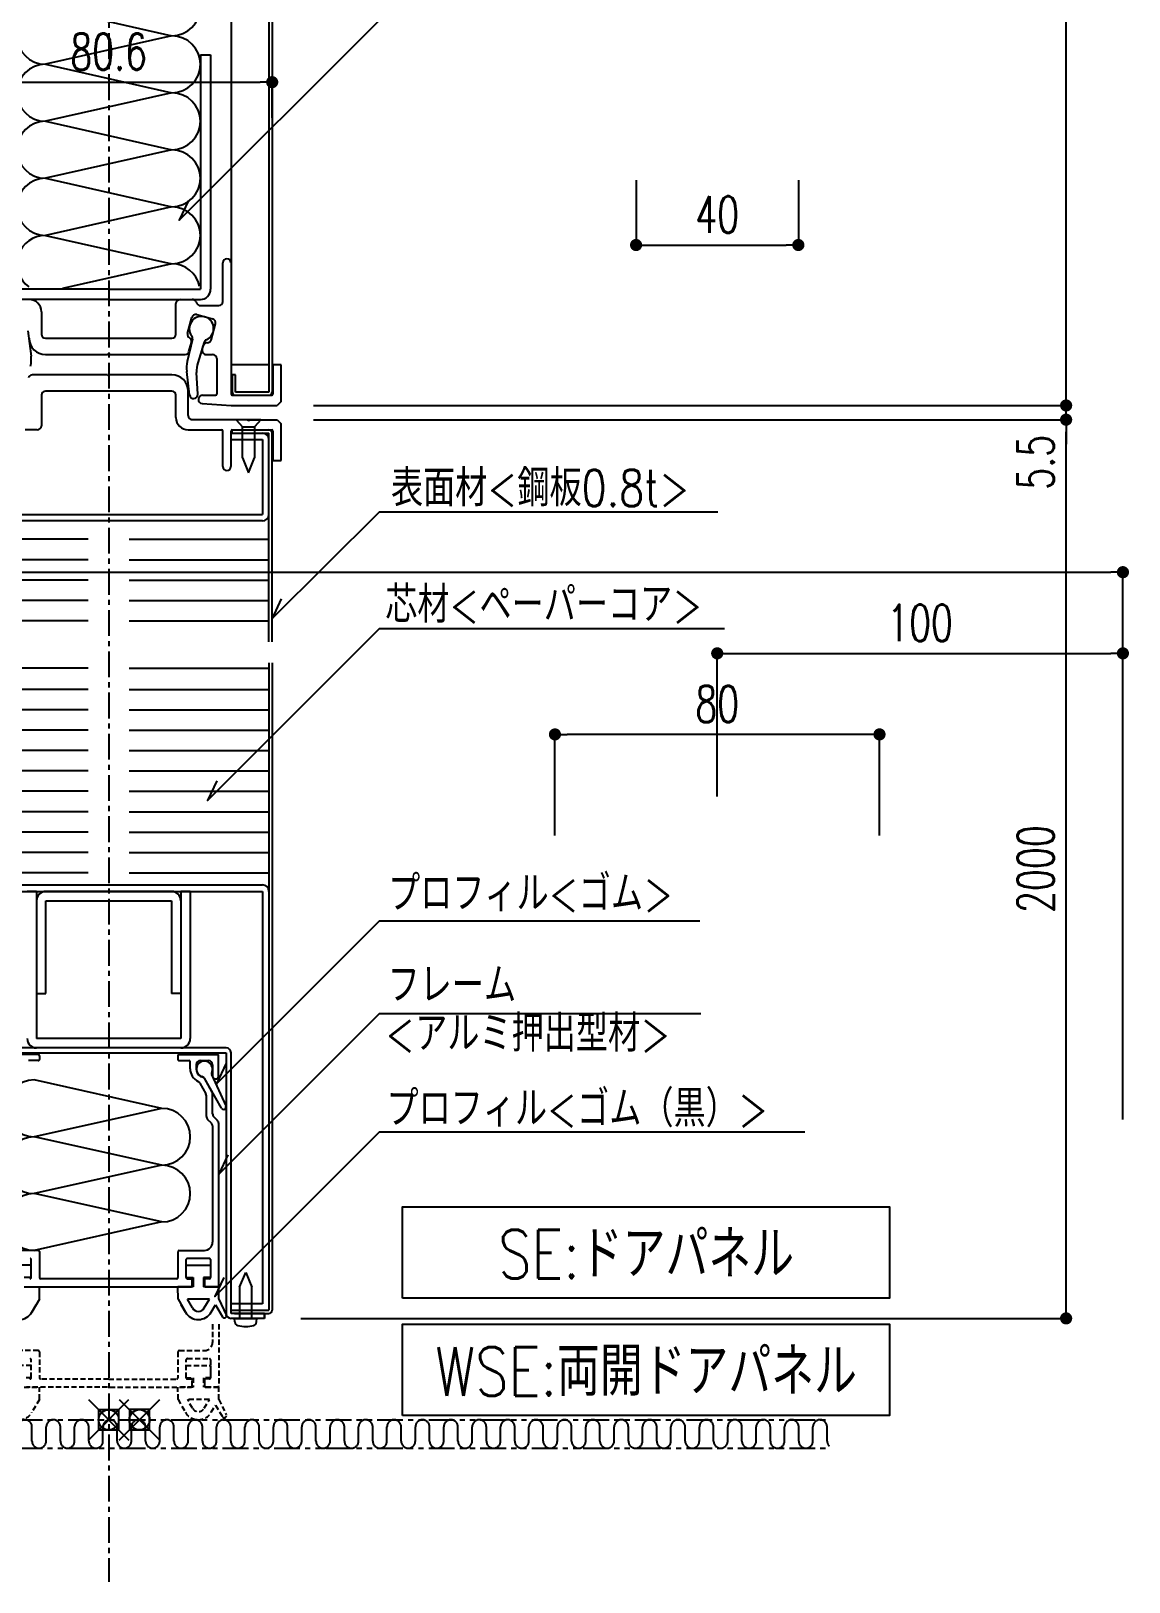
# Model space of a CAD drawing. Extents: x -275225 to 47266, y -41063 to 95295.
# Drawn here: x -214458.8 to -214188.1, y -15205.5 to -14823.3 of the extents above; entities that cross this region are included whole.
import ezdxf
from ezdxf.enums import TextEntityAlignment as Align

# ---------------------------------------------------------------- set-up
doc = ezdxf.new("R2010")
doc.units = 0
doc.header["$LTSCALE"] = 0.2
doc.header["$PDMODE"] = 99
doc.header["$PDSIZE"] = 5
for name, pattern in [('CENTER', [50.8, 31.75, -6.35, 6.35, -6.35]), ('HIDDEN', [9.525, 6.35, -3.175]), ('PHANTOM', [63.5, 31.75, -6.35, 6.35, -6.35, 6.35, -6.35])]:
    doc.linetypes.add(name, pattern=pattern)
for name, color, linetype in [('_P18_製品', 4, 'Continuous'), ('_別途', 6, 'PHANTOM'), ('_基準', 1, 'CENTER'), ('_文字', 3, 'Continuous'), ('_製品', 4, 'Continuous'), ('_製品寸法', 9, 'Continuous')]:
    doc.layers.add(name, color=color, linetype=linetype)
doc.layers.add('_ポイント', color=1, linetype='Continuous', plot=False)
doc.styles.add('OKAMURA', font='SIMPLEX.shx', dxfattribs={"width": 0.7, "bigfont": 'BIGFONT.shx'})
doc.dimstyles.new('OKAMURA-003', dxfattribs={"dimscale": 3, "dimtxt": 3, "dimasz": 1, "dimexe": 0, "dimexo": 3, "dimgap": 1, "dimtad": 1, "dimdec": 3, "dimdsep": 46, "dimtxsty": 'OKAMURA', "dimblk1": 'DOT', "dimblk2": 'DOT', "dimsah": 1, "dimcen": 0, "dimclrd": 9, "dimclre": 9, "dimclrt": 3, "dimadec": 0, "dimazin": 0, "dimtfac": 1, "dimtdec": 3, "dimtix": 1, "dimtmove": 2, "dimatfit": 3, "dimldrblk": 'NONE', "dimfxl": 0, "dimtolj": 1, "dimarcsym": 0})

# ---------------------------------------------------------------- blocks, each defined once
blk = doc.blocks.new('_DOT')
at = {"color": 0, "linetype": 'ByBlock'}
blk.add_line((-0.5, 0), (-1, 0), dxfattribs=at)
at = {"color": 0, "linetype": 'ByBlock', "const_width": 0.5}
blk.add_lwpolyline([(-0.25, 0, 1), (0.25, 0, 1)], format="xyb", close=True, dxfattribs=at)
blk = doc.blocks.new('*D2277')
at = {"layer": '_製品寸法', "color": 9, "lineweight": -2, "transparency": 16777216}
for p, q in [((-31.12, 540), (-100, 540)), ((-100, 518), (-100, 537)), ((-47.39, 515), (-100, 515)), ((-550, 82.01), (-550, 208.91)), ((-547, 208.91), (247, 208.91)), ((250, 74), (250, 208.91))]:
    blk.add_line(p, q, dxfattribs=at)
at = {"layer": 'Defpoints', "color": 0, "transparency": 16777216}
for p in [(-100, 540), (-22.12, 540), (-38.39, 515), (250, 208.91), (-550, 73.01), (250, 65)]:
    blk.add_point(p, dxfattribs=at)
at = {"layer": '_製品寸法', "color": 9, "lineweight": -2, "transparency": 16777216, "xscale": 3, "yscale": 3, "zscale": 3}
for p, rotation in [((-100, 540), 90), ((-100, 515), 270), ((-550, 208.91), 180)]:
    blk.add_blockref('_DOT', p, dxfattribs=dict(at, rotation=rotation))
blk.add_blockref('_DOT', (250, 208.91), dxfattribs=at)
at = {"layer": '_製品寸法', "color": 3, "transparency": 16777216, "insert": (-107.5, 527.5), "char_height": 9, "attachment_point": 5, "rotation": 90, "style": 'OKAMURA'}
blk.add_mtext('\\A1;25', dxfattribs=at)
at = {"layer": '_製品寸法', "color": 3, "transparency": 16777216, "insert": (-150, 216.41), "char_height": 9, "attachment_point": 5, "style": 'OKAMURA'}
blk.add_mtext('\\A1;900 or 1200  カット', dxfattribs=at)
blk = doc.blocks.new('_None')
blk = doc.blocks.new('*D2284')
at = {"layer": '_製品寸法', "color": 9, "lineweight": -2, "transparency": 16777216}
for p, q in [((-40.3, 338.49), (-40.3, 329.69)), ((-37.3, 329.69), (37.3, 329.69)), ((40.3, 320.89), (40.3, 329.69)), ((110, 144), (110, 168.93)), ((187, 168.93), (113, 168.93)), ((190, 144), (190, 168.93))]:
    blk.add_line(p, q, dxfattribs=at)
at = {"layer": 'Defpoints', "color": 0, "transparency": 16777216}
for p in [(-40.3, 329.49), (40.3, 329.89), (40.3, 329.69), (110, 168.93), (110, 135), (190, 135)]:
    blk.add_point(p, dxfattribs=at)
at = {"layer": '_製品寸法', "color": 9, "lineweight": -2, "transparency": 16777216, "xscale": 3, "yscale": 3, "zscale": 3, "rotation": 180}
for p in [(-40.3, 329.69), (110, 168.93)]:
    blk.add_blockref('_DOT', p, dxfattribs=at)
at = {"layer": '_製品寸法', "color": 9, "lineweight": -2, "transparency": 16777216, "xscale": 3, "yscale": 3, "zscale": 3}
for p in [(40.3, 329.69), (190, 168.93)]:
    blk.add_blockref('_DOT', p, dxfattribs=at)
at = {"layer": '_製品寸法', "color": 3, "transparency": 16777216, "char_height": 9, "attachment_point": 5, "style": 'OKAMURA'}
for s, insert in [('\\A1;80.6', (0, 337.19)), ('\\A1;80', (150, 176.43))]:
    blk.add_mtext(s, dxfattribs=dict(at, insert=insert))
blk = doc.blocks.new('*D2285')
at = {"layer": '_製品寸法', "color": 9, "lineweight": -2, "transparency": 16777216}
for p, q in [((-401, 457), (-376.38, 457)), ((-376.38, 430), (-376.38, 454)), ((-396, 427), (-376.38, 427)), ((236, 253), (236, 256)), ((50.5, 250), (236, 250)), ((236, 246.5), (236, 250)), ((50.5, 246.5), (236, 246.5)), ((236, 243.5), (236, 240.5))]:
    blk.add_line(p, q, dxfattribs=at)
at = {"layer": 'Defpoints', "color": 0, "transparency": 16777216}
for p in [(-410, 457), (-376.38, 457), (-405, 427), (41.5, 250), (236, 250), (41.5, 246.5)]:
    blk.add_point(p, dxfattribs=at)
at = {"layer": '_製品寸法', "color": 9, "lineweight": -2, "transparency": 16777216, "xscale": 3, "yscale": 3, "zscale": 3}
for p, rotation in [((-376.38, 457), 90), ((-376.38, 427), 270), ((236, 250), 270), ((236, 246.5), 90)]:
    blk.add_blockref('_DOT', p, dxfattribs=dict(at, rotation=rotation))
at = {"layer": '_製品寸法', "color": 3, "transparency": 16777216, "char_height": 9, "attachment_point": 5, "rotation": 90, "style": 'OKAMURA'}
for s, insert in [('\\A1;30', (-383.88, 442)), ('\\A1;5.5', (228.5, 236.01))]:
    blk.add_mtext(s, dxfattribs=dict(at, insert=insert))
blk = doc.blocks.new('*D2286')
at = {"layer": '_製品寸法', "color": 9, "lineweight": -2, "transparency": 16777216}
for p, q in [((130, 305.5), (130, 289.55)), ((170, 305.5), (170, 289.55)), ((133, 289.55), (167, 289.55)), ((50.5, 246.5), (236, 246.5)), ((236, 27.99), (236, 243.5)), ((47.39, 24.99), (236, 24.99))]:
    blk.add_line(p, q, dxfattribs=at)
at = {"layer": 'Defpoints', "color": 0, "transparency": 16777216}
for p in [(130, 314.5), (170, 314.5), (170, 289.55), (41.5, 246.5), (236, 246.5), (38.39, 24.99)]:
    blk.add_point(p, dxfattribs=at)
at = {"layer": '_製品寸法', "color": 9, "lineweight": -2, "transparency": 16777216, "xscale": 3, "yscale": 3, "zscale": 3}
for p, rotation in [((130, 289.55), 180), ((236, 246.5), 90), ((236, 24.99), 270)]:
    blk.add_blockref('_DOT', p, dxfattribs=dict(at, rotation=rotation))
blk.add_blockref('_DOT', (170, 289.55), dxfattribs=at)
at = {"layer": '_製品寸法', "color": 3, "transparency": 16777216, "insert": (150, 297.05), "char_height": 9, "attachment_point": 5, "style": 'OKAMURA'}
blk.add_mtext('\\A1;40', dxfattribs=at)
at = {"layer": '_製品寸法', "color": 3, "transparency": 16777216, "insert": (228.5, 135.74), "char_height": 9, "attachment_point": 5, "rotation": 90, "style": 'OKAMURA'}
blk.add_mtext('\\A1;2000', dxfattribs=at)
blk = doc.blocks.new('P18SEパネル')
at = {"color": 6, "linetype": 'ByBlock'}
for p, q in [((13.12, 76.73), (-18.38, 83.73)), ((13.12, 76.73), (-18.38, 69.73)), ((13.12, 62.73), (-18.38, 69.73)), ((13.12, 62.73), (-18.38, 55.73)), ((13.12, 48.73), (-18.38, 55.73)), ((13.12, 48.73), (-18.38, 41.73))]:
    blk.add_line(p, q, dxfattribs=at)
for centre, start, end in [((-18.38, 76.73), 90, 270), ((13.12, 69.73), 270, 90), ((-18.38, 62.73), 90, 270), ((13.12, 55.73), 270, 90), ((-18.38, 48.73), 90, 270)]:
    blk.add_arc(centre, 7, start, end, dxfattribs=at)
at = {"layer": '_P18_製品', "color": 6}
for p, q in [((-15.57, 348.13), (15.56, 341.1)), ((15.56, 341.1), (-15.57, 334.07)), ((-15.57, 334.07), (15.56, 327.05)), ((15.56, 327.05), (-15.57, 320.02)), ((-15.57, 320.02), (15.56, 312.99)), ((15.56, 312.99), (-15.57, 305.96)), ((-15.57, 305.96), (15.56, 298.94)), ((15.56, 298.94), (-15.57, 291.91)), ((-15.57, 291.91), (15.56, 284.88)), ((15.56, 284.88), (-11.38, 278.8)), ((31.45, 246.47), (32.96, 244.72)), ((32.96, 237.05), (32.96, 244.72)), ((32.96, 244.72), (35.98, 244.72)), ((37.48, 246.47), (35.98, 244.72)), ((35.98, 244.72), (35.98, 237.05)), ((32.96, 237.05), (34.47, 233.41)), ((34.47, 233.41), (35.98, 237.05)), ((-5.03, 216.99), (-39.5, 216.99)), ((5.02, 216.99), (39.49, 216.99)), ((-5.03, 211.97), (-39.5, 211.97)), ((5.02, 211.97), (39.49, 211.97)), ((-5.03, 206.94), (-39.5, 206.94)), ((5.02, 206.94), (39.49, 206.94)), ((-5.03, 201.92), (-39.5, 201.92)), ((5.02, 201.92), (39.49, 201.92)), ((-5.03, 196.89), (-39.5, 196.89)), ((5.02, 196.89), (39.49, 196.89)), ((-5.03, 185.2), (-39.5, 185.2)), ((5.02, 185.2), (39.49, 185.2)), ((-5.03, 180), (-39.5, 180)), ((5.02, 180), (39.49, 180)), ((-5.03, 174.98), (-39.5, 174.98)), ((5.02, 174.98), (39.49, 174.98)), ((-5.03, 169.95), (-39.5, 169.95)), ((5.02, 169.95), (39.49, 169.95)), ((-5.03, 164.93), (-39.5, 164.93)), ((5.02, 164.93), (39.49, 164.93)), ((-5.03, 159.9), (-39.5, 159.9)), ((5.02, 159.9), (39.49, 159.9)), ((-5.03, 154.88), (-39.5, 154.88)), ((5.02, 154.88), (39.49, 154.88)), ((-5.03, 149.85), (-39.5, 149.85)), ((5.02, 149.85), (39.49, 149.85)), ((-5.03, 144.83), (-39.5, 144.83)), ((5.02, 144.83), (39.49, 144.83)), ((-5.03, 139.8), (-39.5, 139.8)), ((5.02, 139.8), (39.49, 139.8)), ((-5.03, 134.78), (-39.5, 134.78)), ((5.02, 134.78), (39.49, 134.78)), ((32.26, 32.64), (33.77, 36.28)), ((33.77, 36.28), (35.27, 32.64)), ((32.26, 32.64), (32.26, 24.97)), ((35.27, 24.97), (35.27, 32.64)), ((31.08, 24.12), (31, 24.97)), ((36.45, 24.12), (36.53, 24.97))]:
    blk.add_line(p, q, dxfattribs=at)
at = {"layer": '_P18_製品'}
for p, q in [((30.15, 348.13), (30.15, 260.03)), ((39.49, 348.13), (39.49, 253.29)), ((40.3, 348.13), (40.3, 253.29)), ((22.59, 336.4), (25.12, 336.4)), ((22.59, 336.4), (22.59, 278.63)), ((25.12, 336.4), (25.12, 278.63)), ((28.14, 275.6), (28.14, 285.15)), ((30.15, 285.15), (30.15, 252.79)), ((0, 278.63), (-22.6, 278.63)), ((0, 276.1), (-22.6, 276.1)), ((0, 278.63), (22.59, 278.63)), ((0, 276.1), (22.59, 276.1)), ((17.58, 276.1), (20.6, 276.1)), ((21.49, 275.57), (21.72, 275.13)), ((-16.58, 273.09), (-16.58, 267.56)), ((16.58, 267.56), (16.58, 275.1)), ((19.43, 267.75), (20.48, 271.66)), ((21.71, 272.37), (25.59, 271.33)), ((22.61, 274.6), (27.13, 274.6)), ((-19.89, 268.36), (-19.13, 262.13)), ((25.22, 266.07), (26.3, 270.1)), ((-15.58, 266.56), (15.57, 266.56)), ((20.62, 266.31), (19.35, 260.83)), ((19.79, 263.28), (20.38, 265.48)), ((23.51, 265.54), (21.96, 260.49)), ((23.05, 263.8), (23.33, 264.82)), ((-15.58, 262.54), (-0.3, 262.54)), ((-0.3, 262.54), (0, 262.84)), ((0.3, 262.54), (0, 262.84)), ((0.3, 262.54), (18.82, 262.54)), ((24.02, 262.54), (25.62, 262.54)), ((26.63, 261.53), (26.63, 252.79)), ((39.49, 260.03), (30.15, 260.03)), ((42.51, 260.02), (40.5, 260.02)), ((40.5, 260.02), (40.5, 252.79)), ((42.51, 250.98), (42.51, 260.02)), ((-0.3, 257.53), (-18.83, 257.53)), ((-0.3, 257.53), (0, 257.23)), ((0.3, 257.53), (0, 257.23)), ((15.57, 257.53), (0.3, 257.53)), ((19.94, 252.57), (19.23, 258.39)), ((21.94, 252.74), (21.66, 258.07)), ((31.25, 257.51), (30.45, 257.51)), ((30.45, 257.51), (30.45, 253.29)), ((31.25, 253.29), (31.25, 257.51)), ((-16.58, 252.5), (-16.58, 244.97)), ((15.57, 253.51), (-15.58, 253.51)), ((16.58, 246.98), (16.58, 252.5)), ((19.59, 247.48), (19.59, 253.51)), ((23.11, 252.49), (26.33, 252.49)), ((30.45, 252.49), (40.2, 252.49)), ((30.45, 252.49), (39.49, 252.49)), ((39.49, 253.29), (31.25, 253.29)), ((31.25, 252.49), (39.49, 252.49)), ((23.04, 250.47), (30.15, 249.97)), ((30.15, 249.97), (41.5, 249.97)), ((42.51, 250.98), (41.5, 249.97)), ((34.17, 246.47), (20.6, 246.47)), ((37.48, 246.47), (31.45, 246.47)), ((34.17, 246.47), (34.47, 246.17)), ((34.77, 246.47), (34.47, 246.17)), ((34.77, 246.47), (41.5, 246.47)), ((41.5, 246.47), (42.51, 245.47)), ((42.51, 236.42), (42.51, 245.47)), ((-17.59, 243.96), (-20.6, 243.96)), ((19.59, 243.96), (27.83, 243.96)), ((28.14, 234.92), (28.14, 243.66)), ((30.15, 234.92), (30.15, 243.66)), ((30.15, 243.16), (37.89, 243.16)), ((30.15, 241.55), (37.89, 241.55)), ((30.45, 243.96), (40.2, 243.96)), ((30.45, 243.16), (30.45, 243.96)), ((30.45, 243.96), (39.49, 243.96)), ((30.45, 243.16), (39.49, 243.16)), ((37.89, 241.55), (37.89, 223.14)), ((39.49, 191.7), (39.49, 243.16)), ((40.3, 191.7), (40.3, 243.16)), ((40.5, 243.66), (40.5, 236.42)), ((40.5, 236.42), (42.51, 236.42)), ((-37.89, 223.14), (37.89, 223.14)), ((-24.12, 223.14), (16.28, 223.14)), ((37.89, 221.53), (-37.89, 221.53)), ((39.49, 186.53), (39.49, 26.98)), ((40.3, 186.53), (40.3, 26.98)), ((-37.9, 131.81), (37.89, 131.81)), ((-37.89, 130.2), (37.89, 130.2)), ((-17.79, 130.2), (-20.1, 130.2)), ((-17.79, 130.2), (-17.79, 93.94)), ((15.47, 130.2), (-15.48, 130.2)), ((17.79, 130.2), (17.79, 93.94)), ((20.1, 130.2), (17.79, 130.2)), ((20.1, 130.2), (20.1, 93.94)), ((37.89, 130.2), (37.89, 28.59)), ((-15.48, 105.08), (-15.48, 127.89)), ((-15.48, 127.89), (15.47, 127.89)), ((15.47, 127.89), (15.47, 105.08)), ((-17.79, 105.08), (-15.48, 105.08)), ((17.79, 105.08), (15.47, 105.08)), ((17.79, 93.94), (-17.79, 93.94)), ((28.94, 91.63), (-28.94, 91.63)), ((-28.94, 90.42), (28.94, 90.42)), ((-17.35, 90.01), (-26.8, 90.02)), ((-17.36, 88.5), (-19.77, 88.5)), ((-17.05, 89.71), (-17.05, 88.8)), ((17.05, 89.71), (17.05, 88.8)), ((17.35, 90.01), (26.8, 90.02)), ((17.35, 88.5), (19.77, 88.5)), ((20.07, 86.5), (20.07, 88.2)), ((22.58, 88.51), (24.59, 88.51)), ((27.1, 84.74), (27.1, 89.71)), ((28.94, 90.42), (28.94, 26.18)), ((30.15, 26.18), (30.15, 90.42)), ((21.58, 87.5), (21.58, 86.5)), ((23.51, 84.14), (25.46, 80.75)), ((27.8, 76.81), (23.61, 84.15)), ((25.38, 85.06), (28.87, 77.35)), ((25.6, 87.5), (25.6, 84.74)), ((22.46, 82.94), (23.96, 80.35)), ((24.1, 74.73), (24.09, 79.84)), ((25.6, 75.36), (25.6, 80.25)), ((25.31, 73.1), (24.39, 74.02)), ((25.9, 74.65), (26.82, 73.73)), ((27.13, 33.04), (27.11, 73.02)), ((25.6, 72.39), (25.62, 43.75)), ((-17.38, 41.73), (-23.61, 41.74)), ((-19.09, 35.04), (-19.09, 39.46)), ((-17.08, 41.43), (-17.08, 35.04)), ((17.08, 41.43), (17.08, 35.02)), ((17.38, 41.73), (23.61, 41.74)), ((19.09, 35.04), (19.09, 39.46)), ((19.39, 39.77), (24.82, 39.77)), ((25.12, 39.47), (25.12, 35.05)), ((-19.09, 38.06), (-25.12, 38.06)), ((-19.09, 35.04), (-20.85, 35.04)), ((-19.09, 35.04), (-19.09, 38.06)), ((-19.09, 35.04), (-19.09, 38.06)), ((16.78, 34.72), (-16.78, 34.74)), ((19.09, 35.04), (19.09, 38.06)), ((19.09, 35.04), (19.09, 38.06)), ((19.09, 38.06), (25.12, 38.06)), ((19.09, 35.04), (20.85, 35.04)), ((19.39, 34.74), (20.3, 34.74)), ((20.6, 33.03), (20.6, 34.44)), ((20.85, 35.04), (20.85, 32.73)), ((25.12, 35.05), (23.36, 35.04)), ((23.36, 35.04), (23.37, 32.73)), ((23.62, 34.44), (23.62, 33.03)), ((24.82, 34.74), (23.92, 34.74)), ((25.12, 38.06), (25.12, 35.05)), ((25.12, 38.06), (25.12, 35.05)), ((-20.85, 32.73), (-17.09, 32.73)), ((-20.85, 32.72), (20.3, 32.73)), ((-17.09, 29.71), (-17.09, 32.73)), ((20.85, 32.73), (17.08, 32.73)), ((17.09, 29.71), (17.08, 32.73)), ((27.13, 32.74), (23.37, 32.73)), ((23.92, 32.73), (26.83, 32.74)), ((27.13, 29.72), (27.13, 32.74)), ((-17.09, 29.71), (-18.93, 26.53)), ((-18.93, 26.53), (-17.9, 28.3)), ((17.09, 29.71), (18.93, 26.53)), ((18.93, 26.53), (17.9, 28.3)), ((24.81, 29.72), (19.41, 29.72)), ((20.67, 27.54), (19.41, 29.72)), ((23.56, 27.54), (24.81, 29.72)), ((25.3, 26.53), (26.32, 28.31)), ((26.32, 28.31), (28.09, 25.33)), ((27.13, 29.72), (28.97, 25.82)), ((37.89, 28.59), (30.15, 28.59)), ((30.15, 26.98), (39.49, 26.98)), ((38.39, 26.18), (30.15, 26.18)), ((38.39, 26.18), (30.15, 26.18)), ((38.39, 24.97), (30.15, 24.97)), ((38.39, 24.97), (30.15, 24.97)), ((31, 24.97), (36.53, 24.97)), ((31.05, 26.18), (39.49, 26.18)), ((32.26, 24.97), (35.27, 24.97)), ((38.39, 24.97), (38.39, 26.18)), ((38.39, 26.18), (38.39, 24.97))]:
    blk.add_line(p, q, dxfattribs=at)
at = {"layer": '_P18_製品', "color": 6, "linetype": 'HIDDEN'}
for p, q in [((25.62, 23.54), (25.62, 19.03)), ((27.12, 23.54), (27.13, 8.32)), ((-17.38, 17.02), (-23.61, 17.02)), ((-17.08, 16.72), (-17.08, 10.32)), ((17.08, 16.72), (17.08, 10.32)), ((17.38, 17.02), (23.61, 17.02)), ((-19.09, 13.34), (-25.12, 13.34)), ((-19.09, 10.33), (-19.09, 14.75)), ((-19.09, 10.33), (-19.09, 13.34)), ((-19.09, 10.33), (-19.09, 13.34)), ((19.09, 10.33), (19.09, 14.75)), ((19.09, 10.33), (19.09, 13.34)), ((19.09, 10.33), (19.09, 13.34)), ((19.09, 13.34), (25.12, 13.34)), ((19.39, 15.05), (24.82, 15.05)), ((25.12, 14.75), (25.12, 10.33)), ((25.12, 13.34), (25.12, 10.33)), ((25.12, 13.34), (25.12, 10.33)), ((-19.09, 10.33), (-20.85, 10.33)), ((-20.85, 8.02), (-17.09, 8.01)), ((-0.3, 8.01), (-20.3, 8.02)), ((-17.09, 5), (-17.09, 8.01)), ((0, 10.01), (-16.78, 10.02)), ((0, 10.01), (16.78, 10.02)), ((0.3, 8.01), (20.3, 8.02)), ((20.85, 8.02), (17.08, 8.01)), ((17.09, 5), (17.08, 8.01)), ((19.09, 10.33), (20.85, 10.33)), ((19.39, 10.03), (20.3, 10.03)), ((20.6, 8.32), (20.6, 9.72)), ((20.85, 10.33), (20.85, 8.02)), ((25.12, 10.33), (23.36, 10.33)), ((23.36, 10.33), (23.37, 8.02)), ((27.13, 8.02), (23.37, 8.02)), ((23.62, 9.73), (23.62, 8.32)), ((24.82, 10.03), (23.92, 10.03)), ((23.92, 8.02), (26.83, 8.02)), ((27.13, 5), (27.13, 8.02)), ((-17.09, 5), (-18.93, 1.81)), ((17.09, 5), (18.93, 1.81)), ((24.81, 5), (19.41, 5)), ((20.67, 2.82), (19.41, 5)), ((23.56, 2.82), (24.81, 5)), ((27.13, 5), (28.97, 1.23)), ((25.3, 1.82), (26.32, 3.59)), ((26.32, 3.59), (28.09, 0.74))]:
    blk.add_line(p, q, dxfattribs=at)
at = {"layer": '_P18_製品', "color": 6}
for centre, radius, start, end in [((-15.57, 341.1), 7.03, 90, 270), ((15.56, 348.13), 7.03, 270, 0), ((15.56, 334.07), 7.03, 270, 90), ((-15.57, 327.05), 7.03, 90, 270), ((15.56, 320.02), 7.03, 270, 90), ((-15.57, 312.99), 7.03, 90, 270), ((15.56, 305.96), 7.03, 270, 90), ((-15.57, 298.94), 7.03, 90, 270), ((15.56, 291.91), 7.03, 270, 90), ((-15.57, 284.88), 7.03, 90, 233.9241), ((15.56, 277.85), 7.03, 12.6493, 90), ((32.08, 24.21), 1, 185.0002, 253.744), ((33.77, 30), 7.03, 253.7439, 286.2561), ((35.45, 24.21), 1, 286.2563, 355.0001)]:
    blk.add_arc(centre, radius, start, end, dxfattribs=at)
at = {"layer": '_P18_製品'}
for centre, radius, start, end in [((29.14, 285.15), 1, 90, 180), ((29.14, 285.15), 1, 0, 90), ((-19.6, 273.09), 3.01, 0, 90), ((17.58, 275.1), 1, 90, 180), ((20.6, 275.1), 1, 28.0792, 90), ((22.59, 278.63), 2.53, 270, 0), ((27.13, 275.6), 1, 270, 0), ((22.87, 268.94), 3.01, 293.4079, 216.5921), ((21.45, 271.4), 1.01, 74.9931, 164.9938), ((22.61, 275.6), 1, 208.0655, 270), ((20.4, 267.49), 1.01, 165.0158, 240.5405), ((25.33, 270.36), 1.01, 344.994, 74.9911), ((-15.58, 266.56), 4.02, 180, 270), ((-15.58, 267.56), 1, 180, 270), ((15.57, 267.56), 1, 270, 0), ((19.41, 265.74), 1, 344.9892, 60.5108), ((19.64, 266.54), 1, 346.6444, 36.5914), ((24.02, 263.54), 1, 164.9973, 270), ((24.27, 264.44), 1.01, 89.4686, 164.9939), ((24.47, 265.25), 1, 113.4076, 163.3551), ((24.28, 266.45), 1.01, 269.4651, 344.989), ((-26.1, 261.28), 7.03, 347.001, 7.0007), ((18.82, 263.54), 1.01, 269.9908, 344.9914), ((26.2, 259.24), 7.03, 167.0011, 187.0014), ((28.68, 258.44), 7.03, 162.9989, 183.0001), ((25.62, 261.53), 1, 0, 90), ((-18.83, 256.52), 1.01, 89.9908, 164.9914), ((15.57, 253.51), 4.02, 0, 90), ((-15.58, 252.5), 1, 90, 180), ((15.57, 252.5), 1, 0, 90), ((20.94, 252.66), 1, 185.0021, 4.9998), ((23.11, 251.48), 1.01, 90.0449, 266.0447), ((26.33, 252.79), 0.301, 270, 0), ((30.45, 252.79), 0.301, 180, 270), ((31.25, 253.29), 0.804, 180, 270), ((39.49, 253.29), 0.804, 270, 0), ((40.2, 252.79), 0.301, 270, 0), ((-17.59, 244.97), 1, 270, 0), ((19.59, 246.98), 3.01, 180, 270), ((20.6, 247.48), 1, 180, 270), ((27.83, 243.66), 0.301, 0, 90), ((30.45, 243.66), 0.301, 90, 180), ((37.89, 241.55), 1.61, 0, 90), ((39.49, 243.16), 0.804, 0, 90), ((40.2, 243.66), 0.301, 0, 90), ((29.14, 234.92), 1, 180, 270), ((29.14, 234.92), 1, 270, 0), ((37.89, 223.14), 1.61, 270, 0), ((-15.48, 127.89), 2.31, 90, 180), ((15.47, 127.89), 2.31, 0, 90), ((37.89, 130.2), 1.61, 0, 90), ((-17.79, 93.94), 2.31, 180, 270), ((17.79, 93.94), 2.31, 270, 0), ((-17.36, 88.8), 0.301, 269.9671, 359.9674), ((-17.35, 89.71), 0.301, 359.9684, 89.9671), ((17.35, 89.71), 0.301, 90.0326, 180.0316), ((17.35, 88.8), 0.301, 180.0326, 270.0329), ((19.77, 88.2), 0.301, 0.0326, 90.0329), ((22.58, 87.5), 1, 90.0326, 180.0324), ((23.59, 86.39), 2.01, 333.662, 260.4033), ((24.59, 87.5), 1, 0.0324, 90.0324), ((26.8, 89.71), 0.301, 0.0336, 90.0336), ((28.94, 90.42), 1.21, 0, 90), ((23.59, 86.5), 3.52, 180.0325, 243.7375), ((23.59, 86.5), 2.01, 180.0326, 251.627), ((22.64, 83.64), 1, 30.032, 71.627), ((23.17, 83.91), 0.502, 28.841, 80.4031), ((25.84, 85.27), 0.502, 153.6619, 205.2238), ((26.35, 84.74), 0.754, 180.0326, 0.0326), ((21.58, 82.44), 1, 30.0322, 63.7365), ((23.09, 79.84), 1, 0.0327, 30.0326), ((24.59, 80.25), 1, 0.0324, 30.0323), ((28.34, 77.08), 0.603, 207.0328, 27.0323), ((25.1, 74.73), 1, 180.0324, 225.0324), ((24.6, 72.39), 1, 0.0327, 45.0326), ((26.61, 75.36), 1, 180.0327, 225.0327), ((26.11, 73.02), 1, 0.0327, 45.0326), ((23.61, 43.75), 2.01, 270.0326, 0.0326), ((-19.39, 39.46), 0.301, 359.9674, 89.9679), ((-17.38, 41.43), 0.301, 359.9677, 89.9674), ((17.38, 41.43), 0.301, 90.0324, 180.0323), ((19.39, 39.46), 0.301, 90.0324, 180.0326), ((24.82, 39.47), 0.301, 0.0326, 90.0326), ((-19.4, 35.04), 0.301, 269.9671, 359.9677), ((-16.78, 35.04), 0.301, 180.2042, 269.9679), ((16.78, 35.02), 0.3, 269.9675, 0.0334), ((19.39, 35.04), 0.301, 180.0326, 270.0326), ((20.3, 34.44), 0.301, 0.0326, 90.0326), ((23.92, 34.44), 0.301, 90.0326, 180.0325), ((24.82, 35.05), 0.301, 270.0326, 0.0325), ((20.3, 33.03), 0.301, 270.0323, 0.0323), ((23.92, 33.04), 0.301, 180.0326, 270.0326), ((26.83, 33.04), 0.301, 270.0326, 0.0323), ((22.11, 28.37), 1.67, 210.0252, 330.0282), ((39.49, 26.98), 0.804, 270, 0), ((-22.11, 28.37), 3.68, 209.9694, 329.9703), ((22.11, 28.37), 3.68, 210.0296, 330.0306), ((28.52, 25.59), 0.503, 210.7498, 27.057), ((30.15, 26.18), 1.21, 180, 270), ((30.15, 26.18), 1.21, 180, 270)]:
    blk.add_arc(centre, radius, start, end, dxfattribs=at)
at = {"layer": '_P18_製品', "color": 6, "linetype": 'HIDDEN'}
for centre, radius, start, end in [((-17.38, 16.72), 0.301, 359.9677, 89.9674), ((17.38, 16.72), 0.301, 90.0324, 180.0323), ((23.61, 19.03), 2.01, 270.0326, 0.0326), ((-19.39, 14.75), 0.301, 359.9674, 89.9679), ((19.39, 14.75), 0.301, 90.0324, 180.0326), ((24.82, 14.75), 0.301, 0.0326, 90.0326), ((-19.4, 10.33), 0.301, 269.9671, 359.9677), ((-16.78, 10.33), 0.301, 180.2042, 269.9679), ((16.78, 10.33), 0.301, 270.0323, 359.7958), ((19.39, 10.33), 0.301, 180.0326, 270.0326), ((20.3, 9.72), 0.301, 0.0326, 90.0326), ((20.3, 8.32), 0.301, 270.0323, 0.0323), ((23.92, 9.73), 0.301, 90.0326, 180.0325), ((23.92, 8.32), 0.301, 180.0326, 270.0326), ((24.82, 10.33), 0.301, 270.0326, 0.0325), ((26.83, 8.32), 0.301, 270.0326, 0.0323), ((-22.11, 3.66), 3.68, 209.9694, 329.9703), ((22.11, 3.66), 3.68, 210.0296, 330.0306), ((22.11, 3.66), 1.67, 210.0252, 330.0282), ((28.52, 1), 0.503, 210.7498, 27.057)]:
    blk.add_arc(centre, radius, start, end, dxfattribs=at)
at = {"layer": '_ポイント'}
blk.add_point((0, -0.03), dxfattribs=at)
at = {"layer": '_基準'}
blk.add_line((0, 544.97), (0, -40), dxfattribs=at)
blk = doc.blocks.new('A$C46CE3BFD')
at = {"layer": '_ポイント'}
blk.add_point((0, 0), dxfattribs=at)
at = {"layer": '_別途'}
for p, q in [((-170, 0), (170, 0)), ((-26.5, -5.25), (-26.5, -1.75)), ((-23, -5.25), (-23, -1.75)), ((-19.5, -5.25), (-19.5, -1.75)), ((-16, -5.25), (-16, -1.75)), ((-12.5, -5.25), (-12.5, -1.75)), ((-9, -5.25), (-9, -1.75)), ((-5.5, -5.25), (-5.5, -1.75)), ((-2, -5.25), (-2, -1.75)), ((1.5, -5.25), (1.5, -1.75)), ((5, -5.25), (5, -1.75)), ((8.5, -5.25), (8.5, -1.75)), ((12, -5.25), (12, -1.75)), ((15.5, -5.25), (15.5, -1.75)), ((19, -5.25), (19, -1.75)), ((22.5, -5.25), (22.5, -1.75)), ((26, -5.25), (26, -1.75)), ((29.5, -5.25), (29.5, -1.75)), ((33, -5.25), (33, -1.75)), ((36.5, -5.25), (36.5, -1.75)), ((40, -5.25), (40, -1.75)), ((43.5, -5.25), (43.5, -1.75)), ((47, -5.25), (47, -1.75)), ((50.5, -5.25), (50.5, -1.75)), ((54, -5.25), (54, -1.75)), ((57.5, -5.25), (57.5, -1.75)), ((61, -5.25), (61, -1.75)), ((64.5, -5.25), (64.5, -1.75)), ((68, -5.25), (68, -1.75)), ((71.5, -5.25), (71.5, -1.75)), ((75, -5.25), (75, -1.75)), ((78.5, -5.25), (78.5, -1.75)), ((82, -5.25), (82, -1.75)), ((85.5, -5.25), (85.5, -1.75)), ((89, -5.25), (89, -1.75)), ((92.5, -5.25), (92.5, -1.75)), ((96, -5.25), (96, -1.75)), ((99.5, -5.25), (99.5, -1.75)), ((103, -5.25), (103, -1.75)), ((106.5, -5.25), (106.5, -1.75)), ((110, -5.25), (110, -1.75)), ((113.5, -5.25), (113.5, -1.75)), ((117, -5.25), (117, -1.75)), ((120.5, -5.25), (120.5, -1.75)), ((124, -5.25), (124, -1.75)), ((127.5, -5.25), (127.5, -1.75)), ((131, -5.25), (131, -1.75)), ((134.5, -5.25), (134.5, -1.75)), ((138, -5.25), (138, -1.75)), ((141.5, -5.25), (141.5, -1.75)), ((145, -5.25), (145, -1.75)), ((148.5, -5.25), (148.5, -1.75)), ((152, -5.25), (152, -1.75)), ((155.5, -5.25), (155.5, -1.75)), ((159, -5.25), (159, -1.75)), ((162.5, -5.25), (162.5, -1.75)), ((166, -5.25), (166, -1.75)), ((169.5, -5.25), (169.5, -1.75)), ((-170, -7), (170, -7))]:
    blk.add_line(p, q, dxfattribs=at)
for centre, start, end in [((-28.25, -1.75), 0, 180), ((-21.25, -1.75), 0, 180), ((-14.25, -1.75), 0, 180), ((-7.25, -1.75), 0, 180), ((-0.25, -1.75), 0, 180), ((6.75, -1.75), 0, 180), ((13.75, -1.75), 0, 180), ((20.75, -1.75), 0, 180), ((27.75, -1.75), 0, 180), ((34.75, -1.75), 0, 180), ((41.75, -1.75), 0, 180), ((48.75, -1.75), 0, 180), ((55.75, -1.75), 0, 180), ((62.75, -1.75), 0, 180), ((69.75, -1.75), 0, 180), ((76.75, -1.75), 0, 180), ((83.75, -1.75), 0, 180), ((90.75, -1.75), 0, 180), ((97.75, -1.75), 0, 180), ((104.75, -1.75), 0, 180), ((111.75, -1.75), 0, 180), ((118.75, -1.75), 0, 180), ((125.75, -1.75), 0, 180), ((132.75, -1.75), 0, 180), ((139.75, -1.75), 0, 180), ((146.75, -1.75), 0, 180), ((153.75, -1.75), 0, 180), ((160.75, -1.75), 0, 180), ((167.75, -1.75), 0, 180), ((-24.75, -5.25), 180, 0), ((-17.75, -5.25), 180, 0), ((-10.75, -5.25), 180, 0), ((-3.75, -5.25), 180, 0), ((3.25, -5.25), 180, 0), ((10.25, -5.25), 180, 0), ((17.25, -5.25), 180, 0), ((24.25, -5.25), 180, 0), ((31.25, -5.25), 180, 0), ((38.25, -5.25), 180, 0), ((45.25, -5.25), 180, 0), ((52.25, -5.25), 180, 0), ((59.25, -5.25), 180, 0), ((66.25, -5.25), 180, 0), ((73.25, -5.25), 180, 0), ((80.25, -5.25), 180, 0), ((87.25, -5.25), 180, 0), ((94.25, -5.25), 180, 0), ((101.25, -5.25), 180, 0), ((108.25, -5.25), 180, 0), ((115.25, -5.25), 180, 0), ((122.25, -5.25), 180, 0), ((129.25, -5.25), 180, 0), ((136.25, -5.25), 180, 0), ((143.25, -5.25), 180, 0), ((150.25, -5.25), 180, 0), ((157.25, -5.25), 180, 0), ((164.25, -5.25), 180, 0), ((171.25, -5.25), 180, 224.4153)]:
    blk.add_arc(centre, 1.75, start, end, dxfattribs=at)
blk = doc.blocks.new('*D2287')
at = {"layer": '_製品寸法', "color": 9, "lineweight": -2, "transparency": 16777216}
for p, q in [((47.59, 515), (236, 515)), ((236, 253), (236, 512)), ((50.5, 250), (236, 250)), ((150, 153.61), (150, 188.91)), ((153, 188.91), (247, 188.91)), ((250, 74), (250, 188.91))]:
    blk.add_line(p, q, dxfattribs=at)
at = {"layer": 'Defpoints', "color": 0, "transparency": 16777216}
for p in [(38.59, 515), (236, 515), (41.5, 250), (250, 188.91), (150, 144.61), (250, 65)]:
    blk.add_point(p, dxfattribs=at)
at = {"layer": '_製品寸法', "color": 9, "lineweight": -2, "transparency": 16777216, "xscale": 3, "yscale": 3, "zscale": 3}
for p, rotation in [((236, 515), 90), ((236, 250), 270), ((150, 188.91), 180)]:
    blk.add_blockref('_DOT', p, dxfattribs=dict(at, rotation=rotation))
blk.add_blockref('_DOT', (250, 188.91), dxfattribs=at)
at = {"layer": '_製品寸法', "color": 3, "transparency": 16777216, "insert": (228.5, 382.5), "char_height": 9, "attachment_point": 5, "rotation": 90, "style": 'OKAMURA'}
blk.add_mtext('\\A1;（Min 434.5） ', dxfattribs=at)
at = {"layer": '_製品寸法', "color": 3, "transparency": 16777216, "insert": (200, 196.41), "char_height": 9, "attachment_point": 5, "style": 'OKAMURA'}
blk.add_mtext('\\A1;100', dxfattribs=at)
blk = doc.blocks.new('*U2275')
at = {"layer": '_文字', "color": 9}
for points in [[(19.6593, 300.4999), (17.4106, 295.6775), (66.7423, 345.0093), (217.0638, 345.0093)], [(42.5455, 202.3262), (40.2968, 197.5038), (66.7418, 223.75), (150.1868, 223.75)], [(26.6339, 157.4745), (24.3852, 152.6522), (66.7423, 195.0093), (151.8163, 195.0093)], [(28.9389, 87.913), (26.5737, 82.8408), (66.7424, 123.0093), (145.7113, 123.0093)], [(29.3652, 65.3337), (27.1157, 60.5096), (66.7421, 100.136), (145.9828, 100.136)], [(28.3912, 35.0807), (26.1616, 30.4287), (66.7418, 71.0088), (171.5775, 71.0088)]]:
    blk.add_lwpolyline(points, dxfattribs=at)
at = {"layer": '_文字'}
for points in [[(72.4586, 29.989), (72.4586, 52.489), (192.4586, 52.489), (192.4586, 29.989)], [(72.4586, 1.0702), (72.4586, 23.5702), (192.4586, 23.5702), (192.4586, 1.0702)]]:
    blk.add_lwpolyline(points, close=True, dxfattribs=at)
at = {"layer": '_別途'}
blk.add_blockref('A$C46CE3BFD', (7.5939, 0), dxfattribs=at)
at = {"layer": '_製品'}
blk.add_blockref('P18SEパネル', (0, 0.0259), dxfattribs=at)
at = {"layer": '_文字', "style": 'OKAMURA', "width": 0.8}
for s, p in [('表面材<鋼板0.8t> ', (69.5723, 225.1647)), ('芯材<ペーパーコア> ', (68.1575, 196.424)), ('プロフィル<ゴム> ', (68.8652, 125.2608)), ('フレーム ', (68.7465, 102.6669)), ('<アルミ押出型材> ', (68.1573, 90.7168)), ('プロフィル<ゴム（黒）> ', (68.4709, 72.2267))]:
    blk.add_text(s, height=9, dxfattribs=at).set_placement(p)
for s, p in [('SE:ドアパネル', (132.4586, 41.239)), ('WSE:両開ドアパネル', (132.4586, 12.3202))]:
    blk.add_text(s, height=12, dxfattribs=at).set_placement(p, align=Align.MIDDLE)
at = {"layer": '_製品寸法'}
dim = blk.add_linear_dim(base=(-100, 540), p1=(-38.3927, 515), p2=(-22.117, 540), angle=90, dimstyle='OKAMURA-003', dxfattribs=at)
dim.commit()
dim.dimension.update_dxf_attribs({"geometry": '*D2277', "text_midpoint": (-107.5, 527.5)})
for base, p1, p2, angle, text, picture, middle in [((236.0045, 515), (41.5036, 250), (38.5875, 515), 90, '（Min 434.5） ', '*D2287', (228.5045, 382.5)), ((236.0045, 246.5), (38.3864, 24.989), (41.5039, 246.5), 270, '2000', '*D2286', (228.5045, 135.7445))]:
    dim = blk.add_linear_dim(base=base, p1=p1, p2=p2, angle=angle, text=text, dimstyle='OKAMURA-003', dxfattribs=at)
    dim.commit()
    dim.dimension.update_dxf_attribs({"geometry": picture, "text_midpoint": middle})
dim = blk.add_linear_dim(base=(236.0045, 250), p1=(41.5039, 246.5), p2=(41.5036, 250), angle=270, text='5.5', dimstyle='OKAMURA-003', dxfattribs=at)
dim.commit()
dim.dimension.update_dxf_attribs({"geometry": '*D2285', "text_midpoint": (228.5045, 236.0098), "dimtype": 160})
dim = blk.add_linear_dim(base=(40.2969, 329.6911), p1=(-40.3031, 329.4911), p2=(40.2969, 329.8911), dimstyle='OKAMURA-003', dxfattribs=at)
dim.commit()
dim.dimension.update_dxf_attribs({"geometry": '*D2284', "text_midpoint": (-0.0031, 337.1911)})

msp = doc.modelspace()

# ---------------------------------------------------------------- block references
msp.add_blockref('*U2275', (-214439.62, -15165.57))

doc.saveas('drawing.dxf')
